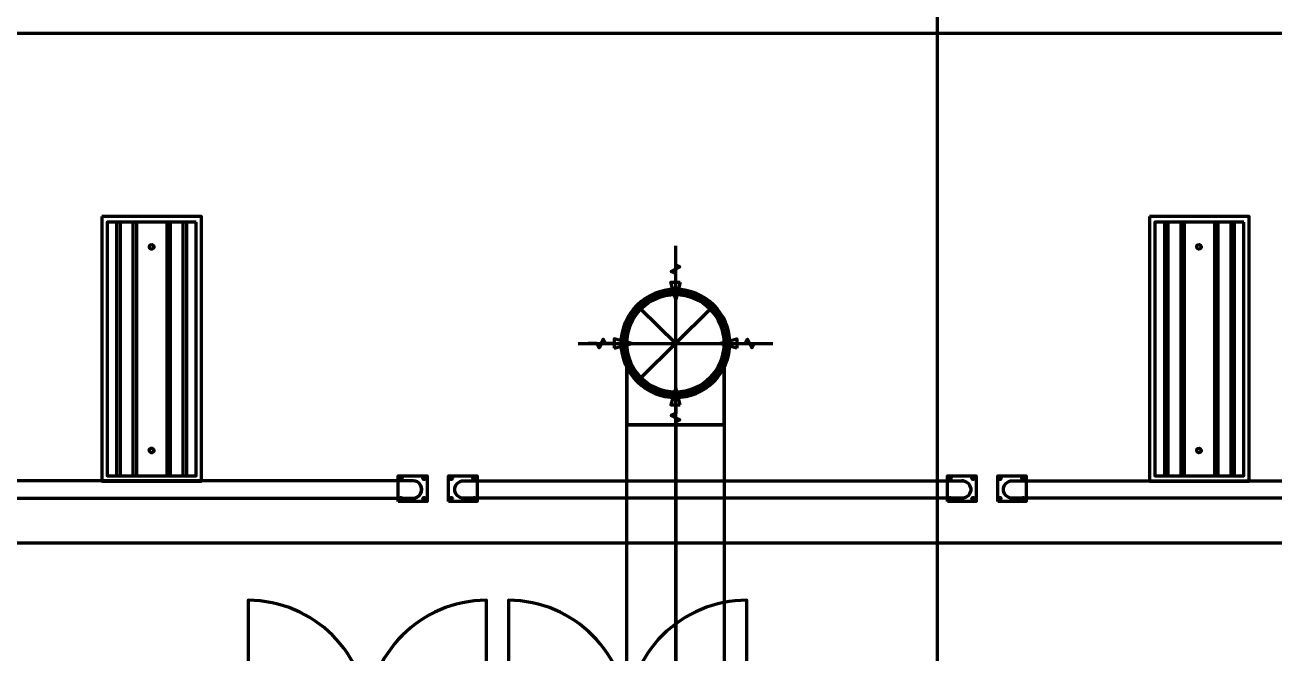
# Model space of a CAD drawing. Extents: x 0 to 1153, y 0 to 816.
# Drawn here: x 558.45 to 595.71, y 481.31 to 500.05 of the extents above; entities that cross this region are included whole.
import ezdxf

# ---------------------------------------------------------------- set-up
doc = ezdxf.new("R2010")
doc.units = 0
doc.header["$MEASUREMENT"] = 0
for name, color, linetype in [('Arch', 7, 'Continuous'), ('EQUIPMENTS', 7, 'Continuous'), ('Hatch', 7, 'Continuous'), ('HVAC', 7, 'Continuous')]:
    doc.layers.add(name, color=color, linetype=linetype)

msp = doc.modelspace()

# ---------------------------------------------------------------- linework, layer by layer
at = {"layer": 'Arch', "color": 11, "linetype": 'Continuous', "lineweight": 211}
msp.add_line((585.671, 361.77), (585.671, 717.391), dxfattribs=at)
for points in [[(110.871, 493.194), (117.03, 493.194), (123.19, 484.6), (917.988, 484.6)], [(577.861, 492.379), (577.861, 492.633), (577.723, 492.696), (577.988, 492.834), (577.861, 492.898), (577.861, 493.152)], [(576.03, 490.548), (575.765, 490.548), (575.702, 490.675), (575.575, 490.421), (575.511, 490.548), (575.247, 490.548)], [(579.681, 490.548), (579.945, 490.548), (580.009, 490.675), (580.136, 490.421), (580.199, 490.548), (580.464, 490.548)], [(577.861, 488.717), (577.861, 488.463), (577.723, 488.4), (577.988, 488.273), (577.861, 488.209), (577.861, 487.945)], [(602.805, 485.934), (587.907, 485.934), (587.851, 485.938), (587.799, 485.954), (587.751, 485.98), (587.709, 486.016), (587.676, 486.061), (587.653, 486.112), (587.641, 486.166), (587.641, 486.22), (587.653, 486.274), (587.676, 486.325), (587.709, 486.37), (587.751, 486.406), (587.799, 486.432), (587.851, 486.448), (587.904, 486.452), (602.837, 486.448)]]:
    msp.add_lwpolyline(points, dxfattribs=at)
for points in [[(577.998, 492.379), (577.861, 491.86), (577.712, 492.379)], [(576.03, 490.411), (576.548, 490.548), (576.03, 490.686)], [(579.681, 490.411), (579.162, 490.548), (579.681, 490.686)], [(577.998, 488.717), (577.861, 489.236), (577.712, 488.717)], [(569.584, 485.838), (569.584, 486.6), (570.442, 486.6), (570.442, 485.838)], [(571.087, 485.838), (571.087, 486.6), (571.934, 486.6), (571.934, 485.838)], [(571.535, 485.934), (571.479, 485.938), (571.426, 485.954), (571.378, 485.98), (571.337, 486.016), (571.303, 486.061), (571.28, 486.112), (571.269, 486.166), (571.269, 486.22), (571.28, 486.274), (571.303, 486.325), (571.337, 486.37), (571.378, 486.406), (571.426, 486.432), (571.479, 486.448), (586.454, 486.448), (586.507, 486.432), (586.555, 486.406), (586.596, 486.37), (586.63, 486.325), (586.653, 486.274), (586.664, 486.22), (586.664, 486.166), (586.653, 486.112), (586.63, 486.061), (586.596, 486.016), (586.555, 485.98), (586.507, 485.954), (586.454, 485.938), (586.422, 485.934)], [(585.967, 485.838), (585.967, 486.6), (586.825, 486.6), (586.825, 485.838)], [(586.398, 486.452), (586.454, 486.448)], [(587.47, 485.838), (587.47, 486.6), (588.317, 486.6), (588.317, 485.838)]]:
    msp.add_lwpolyline(points, close=True, dxfattribs=at)
msp.add_lwpolyline([(555.138, 485.934), (570.044, 485.934), (570.098, 485.945), (570.148, 485.966), (570.204, 486.006), (570.247, 486.061), (570.27, 486.112), (570.281, 486.166), (570.281, 486.22), (570.27, 486.274), (570.246, 486.325, 0.273608), (570.029, 486.452), (555.124, 486.452)], format="xyb", dxfattribs=at)
for centre, radius in [((569.664, 486.532), 0.037), ((570.352, 486.532), 0.037), ((571.167, 486.532), 0.037), ((571.844, 486.532), 0.037), ((586.047, 486.532), 0.037), ((586.735, 486.532), 0.037), ((587.539, 486.532), 0.037), ((588.227, 486.532), 0.037), ((569.664, 485.918), 0.037), ((570.352, 485.918), 0.037), ((571.167, 485.918), 0.037), ((571.844, 485.918), 0.037), ((586.047, 485.918), 0.037), ((586.735, 485.918), 0.037), ((587.539, 485.918), 0.037), ((588.227, 485.918), 0.0371)]:
    msp.add_circle(centre, radius, dxfattribs=at)
msp.add_arc((570.024, 486.193), 0.26, 271.3222, 30.6047, dxfattribs=at)
at = {"layer": 'EQUIPMENTS', "color": 251, "linetype": 'Continuous', "lineweight": 211}
msp.add_line((632.852, 499.798), (113.961, 499.798), dxfattribs=at)
at = {"layer": 'Hatch', "color": 5, "linetype": 'Continuous', "lineweight": 211}
for p, q in [((561.181, 494.168), (561.181, 486.6)), ((561.287, 494.168), (561.287, 486.6)), ((561.668, 494.168), (561.668, 486.6)), ((561.774, 494.168), (561.774, 486.6)), ((562.674, 494.168), (562.674, 486.6)), ((562.779, 494.168), (562.779, 486.6)), ((563.16, 494.168), (563.16, 486.6)), ((563.266, 494.168), (563.266, 486.6)), ((592.444, 494.168), (592.444, 486.6)), ((592.55, 494.168), (592.55, 486.6)), ((592.931, 494.168), (592.931, 486.6)), ((593.037, 494.168), (593.037, 486.6)), ((593.937, 494.168), (593.937, 486.6)), ((594.042, 494.168), (594.042, 486.6)), ((594.423, 494.168), (594.423, 486.6)), ((594.529, 494.168), (594.529, 486.6))]:
    msp.add_line(p, q, dxfattribs=at)
for points in [[(560.737, 494.337), (560.737, 486.442), (563.711, 486.442), (563.711, 494.337)], [(592, 494.337), (592, 486.442), (594.974, 486.442), (594.974, 494.337)], [(563.552, 494.168), (560.896, 494.168), (560.896, 486.6), (563.552, 486.6)], [(594.815, 494.168), (592.159, 494.168), (592.159, 486.6), (594.815, 486.6)], [(562.224, 493.501), (562.29, 493.449), (562.287, 493.405), (562.255, 493.371), (562.213, 493.364), (562.175, 493.383), (562.156, 493.421), (562.163, 493.464), (562.197, 493.495), (562.24, 493.499), (562.279, 493.473), (562.292, 493.432), (562.279, 493.391), (562.24, 493.365), (562.197, 493.369), (562.163, 493.4), (562.156, 493.443), (562.175, 493.481), (562.224, 493.501)], [(593.476, 493.501), (593.542, 493.454), (593.542, 493.41), (593.513, 493.374), (593.471, 493.363), (593.432, 493.38), (593.409, 493.415), (593.413, 493.459), (593.445, 493.493), (593.487, 493.5), (593.525, 493.481), (593.544, 493.443), (593.537, 493.4), (593.503, 493.369), (593.46, 493.365), (593.421, 493.391), (593.407, 493.432), (593.421, 493.473), (593.476, 493.501)], [(562.224, 487.426), (562.29, 487.374), (562.287, 487.33), (562.255, 487.296), (562.213, 487.289), (562.171, 487.312), (562.155, 487.352), (562.165, 487.393), (562.202, 487.422), (562.245, 487.422), (562.282, 487.393), (562.292, 487.352), (562.276, 487.312), (562.24, 487.29), (562.197, 487.294), (562.163, 487.326), (562.156, 487.368), (562.175, 487.406), (562.224, 487.426)], [(593.476, 487.426), (593.542, 487.379), (593.542, 487.335), (593.513, 487.299), (593.471, 487.289), (593.432, 487.305), (593.409, 487.341), (593.413, 487.384), (593.445, 487.418), (593.487, 487.425), (593.525, 487.406), (593.544, 487.368), (593.537, 487.326), (593.503, 487.294), (593.46, 487.29), (593.421, 487.317), (593.407, 487.357), (593.421, 487.398), (593.476, 487.426)]]:
    msp.add_lwpolyline(points, close=True, dxfattribs=at)
at = {"layer": 'Hatch', "color": 11, "linetype": 'Continuous', "lineweight": 211}
for points in [[(572.22, 479.319), (572.214, 482.886, 0.414209), (568.664, 479.324, 0.414213), (565.102, 482.886), (565.108, 479.319)], [(579.988, 479.319), (579.983, 482.886, 0.414216), (576.421, 479.324, 0.414213), (572.871, 482.886), (572.876, 479.319)]]:
    msp.add_lwpolyline(points, format="xyb", dxfattribs=at)
at = {"layer": 'HVAC', "color": 6, "linetype": 'Continuous', "lineweight": 211}
for p, q in [((577.861, 487.638), (577.861, 493.459)), ((578.887, 491.575), (576.823, 489.521)), ((574.95, 490.548), (580.76, 490.548))]:
    msp.add_line(p, q, dxfattribs=at)
for points in [[(577.855, 492.167, 0.414205), (576.241, 490.553, 0.414214), (577.855, 488.939, 0.414214), (579.469, 490.553, 0.414205), (577.855, 492.167, 0.414205), (576.241, 490.553, 0.414214), (577.855, 488.939, 0.414214), (579.469, 490.553, 0.414205)], [(577.855, 492.083, 0.414201), (576.326, 490.553, 0.4142), (577.855, 489.024, 0.414195), (579.385, 490.553, 0.414197)]]:
    msp.add_lwpolyline(points, format="xyb", close=True, dxfattribs=at)
for points in [[(576.4, 490.553, -0.414194), (577.855, 492.03, -0.414194), (579.311, 490.553), (579.31, 488.125), (579.311, 490.553, -0.414215), (577.855, 489.098, -0.414215), (576.4, 490.553, -0.414194), (577.855, 492.03, -0.414194), (579.311, 490.553, -0.414215), (577.855, 489.098, -0.414215), (576.4, 490.553), (576.4, 488.125), (576.4, 490.553, 0.414215), (577.855, 489.098, 0.414215), (579.311, 490.553), (579.31, 488.125), (579.31, 480.907)], [(576.4, 480.907), (576.4, 488.125), (576.4, 490.553, -0.414194), (577.855, 492.03, 0.414194), (576.4, 490.553, 0.414215), (577.855, 489.098, 0.414215), (579.311, 490.553, 0.414194), (577.855, 492.03, 0.414226), (576.4, 490.553, 0.414225), (577.855, 489.077, 0.414214), (579.311, 490.553, 0.414215), (577.855, 492.03, 0.414226), (576.4, 490.553, 0.414225), (577.855, 489.077, 0.414214), (579.311, 490.553, 0.414215), (577.855, 492.009, -0.414194), (579.311, 490.553)]]:
    msp.add_lwpolyline(points, format="xyb", dxfattribs=at)
for points in [[(577.861, 488.125), (577.861, 490.548), (576.823, 491.575)], [(577.861, 490.548), (577.861, 490.548), (577.861, 490.548)]]:
    msp.add_lwpolyline(points, dxfattribs=at)
for points in [[(577.861, 480.907), (576.4, 480.907), (579.31, 480.907), (577.861, 480.907), (576.4, 480.907), (579.31, 480.907), (577.861, 480.907), (576.4, 480.907), (579.31, 480.907), (576.4, 480.907), (579.31, 480.907), (579.31, 480.176), (579.31, 479.552), (579.31, 480.176), (579.31, 480.907), (577.861, 480.907), (577.861, 488.125)], [(579.31, 488.125), (576.4, 488.125), (579.31, 488.125), (576.4, 488.125), (579.31, 488.125), (576.4, 488.125), (579.31, 488.125), (576.4, 488.125)]]:
    msp.add_lwpolyline(points, close=True, dxfattribs=at)
for radius in [1.614, 1.455]:
    msp.add_circle((577.855, 490.553), radius, dxfattribs=at)
msp.add_point((577.861, 490.548), dxfattribs=at)

doc.saveas('drawing.dxf')
